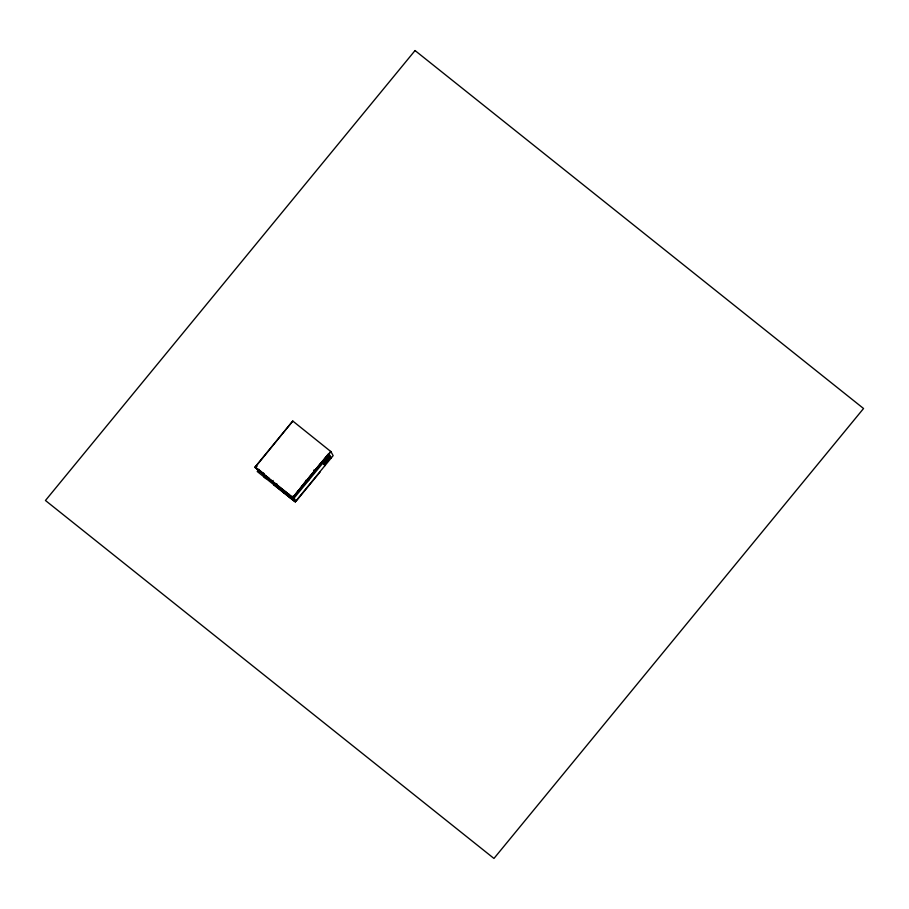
<?xml version="1.0" encoding="UTF-8"?>
<svg xmlns="http://www.w3.org/2000/svg" width="909" height="909" viewBox="0 0 909 909"><rect width="100%" height="100%" fill="white"/><g stroke="black" fill="none" stroke-linecap="round" stroke-linejoin="round"><path stroke-width="1.36" d="M254.861 467.226L292.789 421.049L330.921 451.637L293.005 497.814L254.861 467.226L292.857 497.541L295.368 502.086M255.009 467.487L292.789 421.049M258.997 469.351L257.236 471.498L295.22 501.813L333.148 455.648L330.774 451.375L292.857 497.541M256.304 467.59L257.974 470.601L259.554 471.873L260.144 471.157M265.735 475.623L265.155 476.327L263.303 473.294M273.12 480.463L272.382 481.361L274.609 485.361M276.802 483.702L276.222 484.417L278.438 488.428L279.074 487.656M290.505 496.882L289.926 497.587L288.073 494.553L288.653 493.837M289.63 497.359L290.176 496.575M306.526 480.429L293.368 497.041M307.492 479.248L320.945 462.874M328.467 454.432L322.422 461.795M293.346 496.712L298.186 490.815M300.05 488.553L306.39 480.486M309.378 477.191L310.992 475.225M314.469 470.998L316.082 469.033M317.696 467.067L320.922 463.136M322.138 461.556L328.16 454.159M294.311 497.814L307.787 481.44L307.231 480.486M308.73 480.259L322.218 463.885L321.65 462.931M329.388 455.943L323.343 463.897L329.683 456.182L328.615 454.239M323.32 463.556L329.365 456.204M296.254 501.018L320.07 472.021M328.206 455.034L330.683 457L324.343 464.715M329.217 456.079L328.319 454.318M323.172 463.442L322.275 461.681M314.321 470.873L313.866 470.055M314.082 471.169L313.912 470.578M306.14 480.134L307.821 481.486M256.327 465.885L257.031 466.442M293.198 496.587L293.028 495.996M258.656 469.544L262.576 472.68M259.19 470.339L259.781 470.805M266.814 476.486L269.03 478.157M259.781 471.601L265.076 475.827L263.519 473.021M282.994 490.053L287.233 493.439M288.335 494.712L282.449 490.019L284.04 492.894L284.915 492.417L284.335 493.132L282.779 490.326L288.073 494.553M264.86 476.1L275.347 484.463M278.961 487.599L280.892 489.201M293.448 499.234L295.811 501.109L293.584 497.098M285.756 493.53L289.994 496.916M289.846 497.087L284.551 492.86L283.517 490.996M263.894 476.964L266.064 478.691M273.666 484.758L294.289 501.223M328.99 454L331.206 458.011M322.65 461.715L324.877 465.726M308.196 479.304L308.787 480.304M293.777 496.859L294.368 497.871M288.289 494.28L289.335 496.155M258.008 469.067L259.554 471.873M258.201 469.714L259.27 471.635M415.038 50.552L45.45 500.495L493.962 858.448L863.55 408.505L415.038 50.552"/></g></svg>
